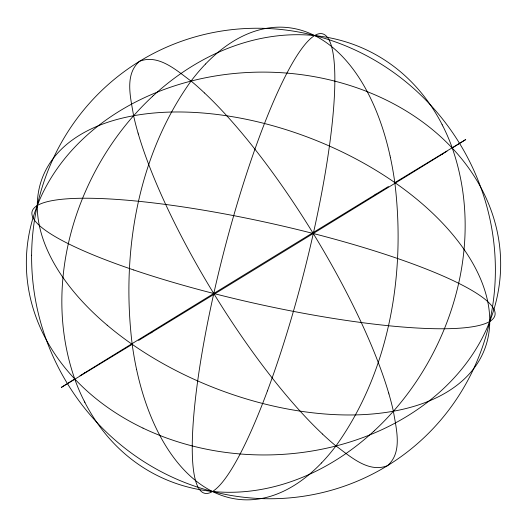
<?xml version="1.0" encoding="UTF-8"?>
<svg xmlns="http://www.w3.org/2000/svg" width="527" height="527" viewBox="0 0 527 527"><rect width="100%" height="100%" fill="white"/><g stroke="black" fill="none" stroke-linecap="round" stroke-linejoin="round"><path stroke-width="0.79" d="M61.323 387.411L132.185 344.348C121.157 253.843 137.165 156.242 191.037 81.072C176.67 70.552 158.574 53.761 139.576 61.29C124.108 74.524 130.788 98.266 133.601 115.716C71.784 185.787 43.3 289.178 74.748 378.992L61.303 387.411M465.697 139.583L394.815 182.652C405.843 273.157 389.835 370.758 335.962 445.928C350.33 456.448 368.426 473.239 387.424 465.71C402.892 452.476 396.212 428.734 393.399 411.284C455.216 341.213 483.7 237.822 452.252 148.008L465.697 139.589M205.53 64.017L204.68 64.907A237.163 133.324 -84.2 0 0 191.077 81.039A237.15 58.095 58.5 0 1 204.489 92.963M321.47 462.983L322.32 462.093A237.163 133.324 -84.2 0 0 335.916 445.961M152.329 96.481L153.509 95.394M373.491 431.606L374.671 430.519M84.425 373.017L85.084 372.609M441.916 154.391L442.575 153.983M374.954 194.779L376.126 194.068M150.874 332.932L152.046 332.221M204.516 92.989L205.352 93.773A237.15 58.095 58.5 0 1 388.597 392.806M322.484 434.011L321.648 433.227A237.15 58.095 58.5 0 1 138.39 134.227M442.1 124.629L442.752 125.9M84.248 401.1L84.9 402.371M388.623 392.839L388.946 393.939M138.054 133.061L138.377 134.161M390.085 156.005L390.408 157.474M136.592 369.526L136.915 370.995A237.163 133.324 -84.2 0 0 321.47 462.969M447.001 151.216A237.15 0.415 -31.5 0 1 138.594 340.429M80.012 375.751A237.15 0.415 -31.5 0 1 388.419 186.538M205.53 64.031A237.163 133.324 -84.2 0 1 390.046 155.84M390.408 157.507A237.163 133.324 -84.2 0 1 394.815 182.678M136.585 369.493A237.163 133.324 -84.2 0 1 132.185 344.315M335.989 445.98A237.15 58.095 58.5 0 1 322.504 434.07M138.041 133.028A237.15 58.095 58.5 0 1 133.595 115.683M388.952 394.005A237.15 58.095 58.5 0 1 393.399 411.35M153.713 95.295A237.163 191.815 -63.4 0 1 442.133 124.603M442.911 126.131A237.163 191.815 -63.4 0 1 452.377 148.252M393.188 411.435A237.163 191.815 -63.4 0 1 374.433 430.651M373.287 431.705A237.163 191.815 -63.4 0 1 84.748 402.173M84.089 400.869A237.163 191.815 -63.4 0 1 74.623 378.748M133.812 115.565A237.163 191.815 -63.4 0 1 152.566 96.349M107.192 325.192A237.163 133.759 21.3 0 0 483.279 352.517A237.163 133.759 21.3 0 0 200.029 112.791A237.163 133.759 21.3 0 0 107.192 325.192M267.433 390.882A237.163 41.369 -75.6 0 0 323.117 33.998A237.163 41.369 -75.6 0 0 199.95 365.619A237.163 41.369 -75.6 0 0 267.433 390.882M133.733 269.976A237.163 40.777 12.6 0 0 494.537 316.51A237.163 40.777 12.6 0 0 162.23 204.015A237.163 40.777 12.6 0 0 133.733 269.976M31.62 255.22A237.163 229.937 58.9 0 0 377.866 471.25A237.163 229.937 58.9 0 0 381.014 64.031A237.163 229.937 58.9 0 0 31.62 255.22M142.995 428.108A237.163 191.426 0.4 0 0 500.65 265.812A237.163 191.426 0.4 0 0 146.855 96.579A237.163 191.426 0.4 0 0 142.995 428.108"/></g></svg>
